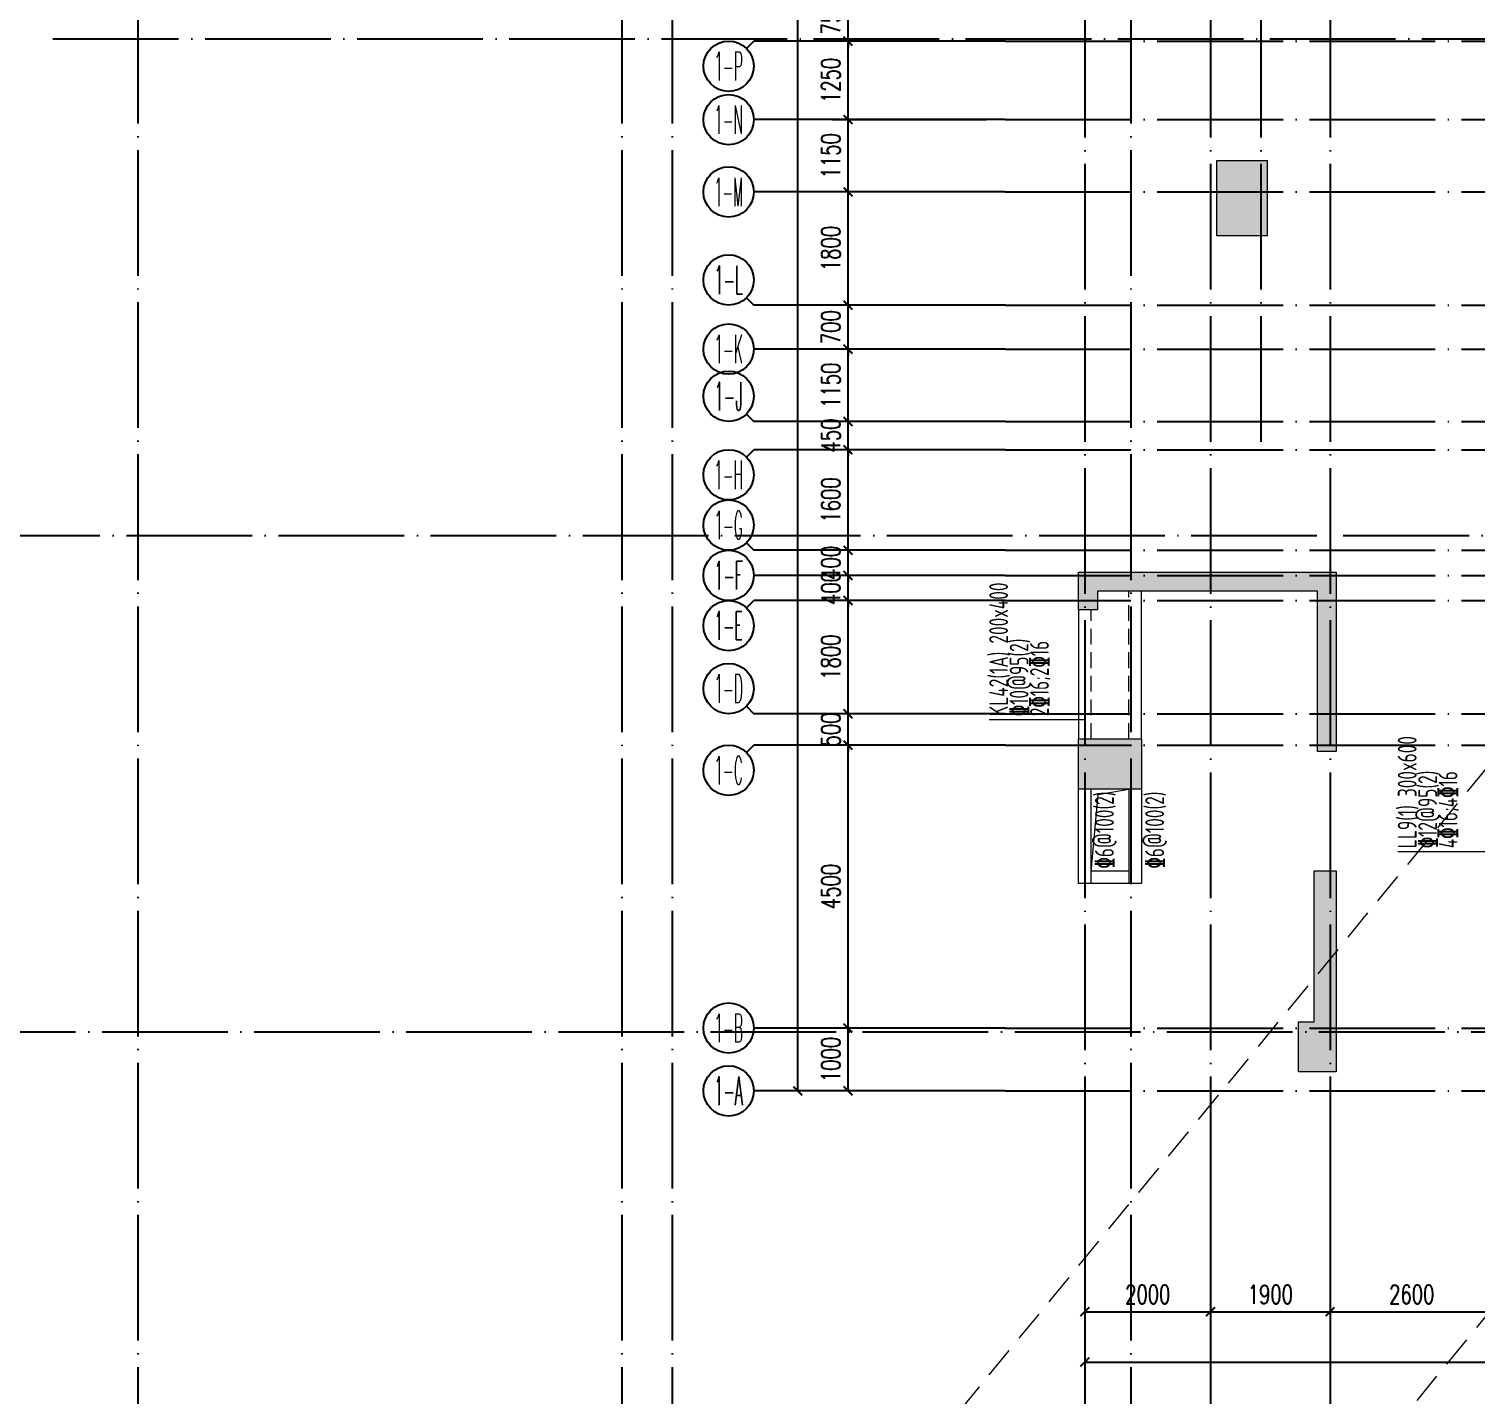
# Model space of a CAD drawing. Header units: millimetres. Extents: x 1089227 to 13101469, y 618865 to 10240562.
# Drawn here: x 3847444 to 3870466, y 4916136 to 4937868 of the extents above; entities that cross this region are included whole.
import ezdxf
from ezdxf.enums import TextEntityAlignment as Align

# ---------------------------------------------------------------- set-up
doc = ezdxf.new("R2010")
doc.units = ezdxf.units.MM
doc.header["$LTSCALE"] = 1000
doc.header["$PDMODE"] = 3
doc.header["$PDSIZE"] = 200
for name, pattern in [('DASHED', [0.75, 0.5, -0.25]), ('DOTE', [2.42, 2, -0.2, 0.02, -0.2]), ('HIDDEN', [0.375, 0.25, -0.125])]:
    doc.linetypes.add(name, pattern=pattern)
doc.layers.get('0').update_dxf_attribs({"linetype": 'CONTINUOUS'})
doc.layers.get('Defpoints').update_dxf_attribs({"linetype": 'CONTINUOUS'})
for name, color, linetype in [('AXIS', 3, 'CONTINUOUS'), ('AXIS_TEXT', 7, 'CONTINUOUS'), ('C-H', 8, 'CONTINUOUS'), ('DOTE', 1, 'DOTE')]:
    doc.layers.add(name, color=color, linetype=linetype)
for name, color, linetype, lineweight in [('S-BEAM-DASH', 4, 'HIDDEN', 0), ('S-HOLE', 11, 'CONTINUOUS', 0), ('S-WALL', 31, 'CONTINUOUS', 0), ('梁原位标注', 7, 'CONTINUOUS', 18), ('梁名称编号', 2, 'CONTINUOUS', 18), ('梁标注引线', 2, 'CONTINUOUS', 18), ('梁集中标注', 2, 'CONTINUOUS', 18)]:
    doc.layers.add(name, color=color, linetype=linetype, lineweight=lineweight)
doc.styles.add('_TCH_AXIS', font='COMPLEX', dxfattribs={"bigfont": 'AllInOneBig.shx'})
doc.styles.add('_TCH_DIM_T3', font='SIMPLEX', dxfattribs={"width": 0.705882, "bigfont": 'AllInOneBig.shx'})
doc.styles.add('COMPLEX', font='COMPLEX', dxfattribs={"bigfont": 'AllInOneBig.shx'})
doc.styles.add('Style 1', font='yjkeng.shx', dxfattribs={"width": 0.7, "height": 300, "bigfont": 'yjkchn.shx'})
doc.dimstyles.new('_TCH_ARCH&&100', dxfattribs={"dimtxt": 297.5, "dimasz": 100, "dimexe": 250, "dimexo": 300, "dimgap": 126.25, "dimtad": 1, "dimdec": 0, "dimzin": 0, "dimdsep": 46, "dimtxsty": '_TCH_DIM_T3', "dimblk": 'ARCHTICK', "dimcen": 0.09, "dimclrt": 7, "dimazin": 2, "dimtfac": 1, "dimtdec": 0, "dimtix": 1, "dimtmove": 2, "dimatfit": 3, "dimfxl": 0, "dimtolj": 1, "dimtzin": 0, "dimarcsym": 0})

# ---------------------------------------------------------------- blocks, each defined once
blk = doc.blocks.new('_ArchTick')
at = {"color": 0, "linetype": 'ByBlock', "const_width": 0.3}
blk.add_lwpolyline([(-0.71, -0.71), (0.71, 0.71)], dxfattribs=at)
blk = doc.blocks.new('*D270')
at = {"layer": 'AXIS', "color": 0, "lineweight": -2, "transparency": 16777216}
for p, q in [((-41501, 132263), (-44751, 132263)), ((-44501, 95763), (-44501, 132263)), ((-41501, 95763), (-44751, 95763))]:
    blk.add_line(p, q, dxfattribs=at)
at = {"layer": 'Defpoints', "color": 0, "transparency": 16777216}
for p in [(-44501, 132263), (-41201, 132263), (-41201, 95763)]:
    blk.add_point(p, dxfattribs=at)
at = {"layer": 'AXIS', "color": 0, "lineweight": -2, "transparency": 16777216, "xscale": 100, "yscale": 100, "zscale": 100}
for p, rotation in [((-44501, 132263), 90), ((-44501, 95763), 270)]:
    blk.add_blockref('_ArchTick', p, dxfattribs=dict(at, rotation=rotation))
at = {"layer": 'AXIS', "color": 7, "transparency": 16777216, "insert": (-44776, 114013), "char_height": 297.5, "attachment_point": 5, "rotation": 90, "style": '_TCH_DIM_T3'}
blk.add_mtext('\\A1;36500', dxfattribs=at)
blk = doc.blocks.new('*D271')
at = {"layer": 'AXIS', "color": 0, "lineweight": -2, "transparency": 16777216}
for p, q in [((-41501, 96763), (-43951, 96763)), ((-43701, 95763), (-43701, 96763)), ((-41501, 95763), (-43951, 95763))]:
    blk.add_line(p, q, dxfattribs=at)
at = {"layer": 'Defpoints', "color": 0, "transparency": 16777216}
for p in [(-43701, 96763), (-41201, 96763), (-41201, 95763)]:
    blk.add_point(p, dxfattribs=at)
at = {"layer": 'AXIS', "color": 0, "lineweight": -2, "transparency": 16777216, "xscale": 100, "yscale": 100, "zscale": 100}
for p, rotation in [((-43701, 96763), 90), ((-43701, 95763), 270)]:
    blk.add_blockref('_ArchTick', p, dxfattribs=dict(at, rotation=rotation))
at = {"layer": 'AXIS', "color": 7, "transparency": 16777216, "insert": (-43976, 96263), "char_height": 297.5, "attachment_point": 5, "rotation": 90, "style": '_TCH_DIM_T3'}
blk.add_mtext('\\A1;1000', dxfattribs=at)
blk = doc.blocks.new('*D272')
at = {"layer": 'AXIS', "color": 0, "lineweight": -2, "transparency": 16777216}
for p, q in [((-41501, 101263), (-43951, 101263)), ((-43701, 96763), (-43701, 101263)), ((-41501, 96763), (-43951, 96763))]:
    blk.add_line(p, q, dxfattribs=at)
at = {"layer": 'Defpoints', "color": 0, "transparency": 16777216}
for p in [(-43701, 101263), (-41201, 101263), (-41201, 96763)]:
    blk.add_point(p, dxfattribs=at)
at = {"layer": 'AXIS', "color": 0, "lineweight": -2, "transparency": 16777216, "xscale": 100, "yscale": 100, "zscale": 100}
for p, rotation in [((-43701, 101263), 90), ((-43701, 96763), 270)]:
    blk.add_blockref('_ArchTick', p, dxfattribs=dict(at, rotation=rotation))
at = {"layer": 'AXIS', "color": 7, "transparency": 16777216, "insert": (-43976, 99013), "char_height": 297.5, "attachment_point": 5, "rotation": 90, "style": '_TCH_DIM_T3'}
blk.add_mtext('\\A1;4500', dxfattribs=at)
blk = doc.blocks.new('*D273')
at = {"layer": 'AXIS', "color": 0, "lineweight": -2, "transparency": 16777216}
for p, q in [((-41501, 101763), (-43951, 101763)), ((-43701, 101763), (-43701, 101863)), ((-43701, 101263), (-43701, 101763)), ((-41501, 101263), (-43951, 101263)), ((-43701, 101263), (-43701, 101163))]:
    blk.add_line(p, q, dxfattribs=at)
at = {"layer": 'Defpoints', "color": 0, "transparency": 16777216}
for p in [(-43701, 101763), (-41201, 101763), (-41201, 101263)]:
    blk.add_point(p, dxfattribs=at)
at = {"layer": 'AXIS', "color": 0, "lineweight": -2, "transparency": 16777216, "xscale": 100, "yscale": 100, "zscale": 100}
for p, rotation in [((-43701, 101763), 270), ((-43701, 101263), 90)]:
    blk.add_blockref('_ArchTick', p, dxfattribs=dict(at, rotation=rotation))
at = {"layer": 'AXIS', "color": 7, "transparency": 16777216, "insert": (-43976, 101513), "char_height": 297.5, "attachment_point": 5, "rotation": 90, "style": '_TCH_DIM_T3'}
blk.add_mtext('\\A1;500', dxfattribs=at)
blk = doc.blocks.new('*D274')
at = {"layer": 'AXIS', "color": 0, "lineweight": -2, "transparency": 16777216}
for p, q in [((-41501, 103563), (-43951, 103563)), ((-43701, 101763), (-43701, 103563)), ((-41501, 101763), (-43951, 101763))]:
    blk.add_line(p, q, dxfattribs=at)
at = {"layer": 'Defpoints', "color": 0, "transparency": 16777216}
for p in [(-43701, 103563), (-41201, 103563), (-41201, 101763)]:
    blk.add_point(p, dxfattribs=at)
at = {"layer": 'AXIS', "color": 0, "lineweight": -2, "transparency": 16777216, "xscale": 100, "yscale": 100, "zscale": 100}
for p, rotation in [((-43701, 103563), 90), ((-43701, 101763), 270)]:
    blk.add_blockref('_ArchTick', p, dxfattribs=dict(at, rotation=rotation))
at = {"layer": 'AXIS', "color": 7, "transparency": 16777216, "insert": (-43976, 102663), "char_height": 297.5, "attachment_point": 5, "rotation": 90, "style": '_TCH_DIM_T3'}
blk.add_mtext('\\A1;1800', dxfattribs=at)
blk = doc.blocks.new('*D275')
at = {"layer": 'AXIS', "color": 0, "lineweight": -2, "transparency": 16777216}
for p, q in [((-43701, 103963), (-43701, 104063)), ((-41501, 103963), (-43951, 103963)), ((-43701, 103563), (-43701, 103963)), ((-41501, 103563), (-43951, 103563)), ((-43701, 103563), (-43701, 103463))]:
    blk.add_line(p, q, dxfattribs=at)
at = {"layer": 'Defpoints', "color": 0, "transparency": 16777216}
for p in [(-43701, 103963), (-41201, 103963), (-41201, 103563)]:
    blk.add_point(p, dxfattribs=at)
at = {"layer": 'AXIS', "color": 0, "lineweight": -2, "transparency": 16777216, "xscale": 100, "yscale": 100, "zscale": 100}
for p, rotation in [((-43701, 103963), 270), ((-43701, 103563), 90)]:
    blk.add_blockref('_ArchTick', p, dxfattribs=dict(at, rotation=rotation))
at = {"layer": 'AXIS', "color": 7, "transparency": 16777216, "insert": (-43976, 103763), "char_height": 297.5, "attachment_point": 5, "rotation": 90, "style": '_TCH_DIM_T3'}
blk.add_mtext('\\A1;400', dxfattribs=at)
blk = doc.blocks.new('*D276')
at = {"layer": 'AXIS', "color": 0, "lineweight": -2, "transparency": 16777216}
for p, q in [((-41501, 104363), (-43951, 104363)), ((-43701, 104363), (-43701, 104463)), ((-43701, 103963), (-43701, 104363)), ((-41501, 103963), (-43951, 103963)), ((-43701, 103963), (-43701, 103863))]:
    blk.add_line(p, q, dxfattribs=at)
at = {"layer": 'Defpoints', "color": 0, "transparency": 16777216}
for p in [(-43701, 104363), (-41201, 104363), (-41201, 103963)]:
    blk.add_point(p, dxfattribs=at)
at = {"layer": 'AXIS', "color": 0, "lineweight": -2, "transparency": 16777216, "xscale": 100, "yscale": 100, "zscale": 100}
for p, rotation in [((-43701, 104363), 270), ((-43701, 103963), 90)]:
    blk.add_blockref('_ArchTick', p, dxfattribs=dict(at, rotation=rotation))
at = {"layer": 'AXIS', "color": 7, "transparency": 16777216, "insert": (-43976, 104163), "char_height": 297.5, "attachment_point": 5, "rotation": 90, "style": '_TCH_DIM_T3'}
blk.add_mtext('\\A1;400', dxfattribs=at)
blk = doc.blocks.new('*D277')
at = {"layer": 'AXIS', "color": 0, "lineweight": -2, "transparency": 16777216}
for p, q in [((-41501, 105963), (-43951, 105963)), ((-43701, 104363), (-43701, 105963)), ((-41501, 104363), (-43951, 104363))]:
    blk.add_line(p, q, dxfattribs=at)
at = {"layer": 'Defpoints', "color": 0, "transparency": 16777216}
for p in [(-43701, 105963), (-41201, 105963), (-41201, 104363)]:
    blk.add_point(p, dxfattribs=at)
at = {"layer": 'AXIS', "color": 0, "lineweight": -2, "transparency": 16777216, "xscale": 100, "yscale": 100, "zscale": 100}
for p, rotation in [((-43701, 105963), 90), ((-43701, 104363), 270)]:
    blk.add_blockref('_ArchTick', p, dxfattribs=dict(at, rotation=rotation))
at = {"layer": 'AXIS', "color": 7, "transparency": 16777216, "insert": (-43976, 105163), "char_height": 297.5, "attachment_point": 5, "rotation": 90, "style": '_TCH_DIM_T3'}
blk.add_mtext('\\A1;1600', dxfattribs=at)
blk = doc.blocks.new('*D278')
at = {"layer": 'AXIS', "color": 0, "lineweight": -2, "transparency": 16777216}
for p, q in [((-41501, 106413), (-43951, 106413)), ((-43701, 106413), (-43701, 106513)), ((-43701, 105963), (-43701, 106413)), ((-41501, 105963), (-43951, 105963)), ((-43701, 105963), (-43701, 105863))]:
    blk.add_line(p, q, dxfattribs=at)
at = {"layer": 'Defpoints', "color": 0, "transparency": 16777216}
for p in [(-43701, 106413), (-41201, 106413), (-41201, 105963)]:
    blk.add_point(p, dxfattribs=at)
at = {"layer": 'AXIS', "color": 0, "lineweight": -2, "transparency": 16777216, "xscale": 100, "yscale": 100, "zscale": 100}
for p, rotation in [((-43701, 106413), 270), ((-43701, 105963), 90)]:
    blk.add_blockref('_ArchTick', p, dxfattribs=dict(at, rotation=rotation))
at = {"layer": 'AXIS', "color": 7, "transparency": 16777216, "insert": (-43976, 106188), "char_height": 297.5, "attachment_point": 5, "rotation": 90, "style": '_TCH_DIM_T3'}
blk.add_mtext('\\A1;450', dxfattribs=at)
blk = doc.blocks.new('*D279')
at = {"layer": 'AXIS', "color": 0, "lineweight": -2, "transparency": 16777216}
for p, q in [((-41501, 107563), (-43951, 107563)), ((-43701, 106413), (-43701, 107563)), ((-41501, 106413), (-43951, 106413))]:
    blk.add_line(p, q, dxfattribs=at)
at = {"layer": 'Defpoints', "color": 0, "transparency": 16777216}
for p in [(-43701, 107563), (-41201, 107563), (-41201, 106413)]:
    blk.add_point(p, dxfattribs=at)
at = {"layer": 'AXIS', "color": 0, "lineweight": -2, "transparency": 16777216, "xscale": 100, "yscale": 100, "zscale": 100}
for p, rotation in [((-43701, 107563), 90), ((-43701, 106413), 270)]:
    blk.add_blockref('_ArchTick', p, dxfattribs=dict(at, rotation=rotation))
at = {"layer": 'AXIS', "color": 7, "transparency": 16777216, "insert": (-43976, 106988), "char_height": 297.5, "attachment_point": 5, "rotation": 90, "style": '_TCH_DIM_T3'}
blk.add_mtext('\\A1;1150', dxfattribs=at)
blk = doc.blocks.new('*D280')
at = {"layer": 'AXIS', "color": 0, "lineweight": -2, "transparency": 16777216}
for p, q in [((-41501, 108263), (-43951, 108263)), ((-43701, 108263), (-43701, 108363)), ((-43701, 107563), (-43701, 108263)), ((-41501, 107563), (-43951, 107563)), ((-43701, 107563), (-43701, 107463))]:
    blk.add_line(p, q, dxfattribs=at)
at = {"layer": 'Defpoints', "color": 0, "transparency": 16777216}
for p in [(-43701, 108263), (-41201, 108263), (-41201, 107563)]:
    blk.add_point(p, dxfattribs=at)
at = {"layer": 'AXIS', "color": 0, "lineweight": -2, "transparency": 16777216, "xscale": 100, "yscale": 100, "zscale": 100}
for p, rotation in [((-43701, 108263), 270), ((-43701, 107563), 90)]:
    blk.add_blockref('_ArchTick', p, dxfattribs=dict(at, rotation=rotation))
at = {"layer": 'AXIS', "color": 7, "transparency": 16777216, "insert": (-43976, 107913), "char_height": 297.5, "attachment_point": 5, "rotation": 90, "style": '_TCH_DIM_T3'}
blk.add_mtext('\\A1;700', dxfattribs=at)
blk = doc.blocks.new('*D281')
at = {"layer": 'AXIS', "color": 0, "lineweight": -2, "transparency": 16777216}
for p, q in [((-41501, 110063), (-43951, 110063)), ((-43701, 108263), (-43701, 110063)), ((-41501, 108263), (-43951, 108263))]:
    blk.add_line(p, q, dxfattribs=at)
at = {"layer": 'Defpoints', "color": 0, "transparency": 16777216}
for p in [(-43701, 110063), (-41201, 110063), (-41201, 108263)]:
    blk.add_point(p, dxfattribs=at)
at = {"layer": 'AXIS', "color": 0, "lineweight": -2, "transparency": 16777216, "xscale": 100, "yscale": 100, "zscale": 100}
for p, rotation in [((-43701, 110063), 90), ((-43701, 108263), 270)]:
    blk.add_blockref('_ArchTick', p, dxfattribs=dict(at, rotation=rotation))
at = {"layer": 'AXIS', "color": 7, "transparency": 16777216, "insert": (-43976, 109163), "char_height": 297.5, "attachment_point": 5, "rotation": 90, "style": '_TCH_DIM_T3'}
blk.add_mtext('\\A1;1800', dxfattribs=at)
blk = doc.blocks.new('*D282')
at = {"layer": 'AXIS', "color": 0, "lineweight": -2, "transparency": 16777216}
for p, q in [((-41501, 111213), (-43951, 111213)), ((-43701, 110063), (-43701, 111213)), ((-41501, 110063), (-43951, 110063))]:
    blk.add_line(p, q, dxfattribs=at)
at = {"layer": 'Defpoints', "color": 0, "transparency": 16777216}
for p in [(-43701, 111213), (-41201, 111213), (-41201, 110063)]:
    blk.add_point(p, dxfattribs=at)
at = {"layer": 'AXIS', "color": 0, "lineweight": -2, "transparency": 16777216, "xscale": 100, "yscale": 100, "zscale": 100}
for p, rotation in [((-43701, 111213), 90), ((-43701, 110063), 270)]:
    blk.add_blockref('_ArchTick', p, dxfattribs=dict(at, rotation=rotation))
at = {"layer": 'AXIS', "color": 7, "transparency": 16777216, "insert": (-43976, 110638), "char_height": 297.5, "attachment_point": 5, "rotation": 90, "style": '_TCH_DIM_T3'}
blk.add_mtext('\\A1;1150', dxfattribs=at)
blk = doc.blocks.new('*D283')
at = {"layer": 'AXIS', "color": 0, "lineweight": -2, "transparency": 16777216}
for p, q in [((-41501, 112463), (-43951, 112463)), ((-43701, 111213), (-43701, 112463)), ((-41501, 111213), (-43951, 111213))]:
    blk.add_line(p, q, dxfattribs=at)
at = {"layer": 'Defpoints', "color": 0, "transparency": 16777216}
for p in [(-43701, 112463), (-41201, 112463), (-41201, 111213)]:
    blk.add_point(p, dxfattribs=at)
at = {"layer": 'AXIS', "color": 0, "lineweight": -2, "transparency": 16777216, "xscale": 100, "yscale": 100, "zscale": 100}
for p, rotation in [((-43701, 112463), 90), ((-43701, 111213), 270)]:
    blk.add_blockref('_ArchTick', p, dxfattribs=dict(at, rotation=rotation))
at = {"layer": 'AXIS', "color": 7, "transparency": 16777216, "insert": (-43976, 111838), "char_height": 297.5, "attachment_point": 5, "rotation": 90, "style": '_TCH_DIM_T3'}
blk.add_mtext('\\A1;1250', dxfattribs=at)
blk = doc.blocks.new('*D284')
at = {"layer": 'AXIS', "color": 0, "lineweight": -2, "transparency": 16777216}
for p, q in [((-43701, 113213), (-43701, 113313)), ((-41501, 113213), (-43951, 113213)), ((-43701, 112463), (-43701, 113213)), ((-41501, 112463), (-43951, 112463)), ((-43701, 112463), (-43701, 112363))]:
    blk.add_line(p, q, dxfattribs=at)
at = {"layer": 'Defpoints', "color": 0, "transparency": 16777216}
for p in [(-43701, 113213), (-41201, 113213), (-41201, 112463)]:
    blk.add_point(p, dxfattribs=at)
at = {"layer": 'AXIS', "color": 0, "lineweight": -2, "transparency": 16777216, "xscale": 100, "yscale": 100, "zscale": 100}
for p, rotation in [((-43701, 113213), 270), ((-43701, 112463), 90)]:
    blk.add_blockref('_ArchTick', p, dxfattribs=dict(at, rotation=rotation))
at = {"layer": 'AXIS', "color": 7, "transparency": 16777216, "insert": (-43976, 112838), "char_height": 297.5, "attachment_point": 5, "rotation": 90, "style": '_TCH_DIM_T3'}
blk.add_mtext('\\A1;750', dxfattribs=at)
blk = doc.blocks.new('*D339')
at = {"layer": 'AXIS', "color": 0, "lineweight": -2, "transparency": 16777216}
for p, q in [((-39933, 94450), (-39933, 91200)), ((-8783, 94450), (-8783, 91200)), ((-39933, 91450), (-8783, 91450))]:
    blk.add_line(p, q, dxfattribs=at)
at = {"layer": 'Defpoints', "color": 0, "transparency": 16777216}
for p in [(-39933, 94750), (-8783, 94750), (-8783, 91450)]:
    blk.add_point(p, dxfattribs=at)
at = {"layer": 'AXIS', "color": 0, "lineweight": -2, "transparency": 16777216, "xscale": 100, "yscale": 100, "zscale": 100, "rotation": 180}
blk.add_blockref('_ArchTick', (-39933, 91450), dxfattribs=at)
at = {"layer": 'AXIS', "color": 0, "lineweight": -2, "transparency": 16777216, "xscale": 100, "yscale": 100, "zscale": 100}
blk.add_blockref('_ArchTick', (-8783, 91450), dxfattribs=at)
at = {"layer": 'AXIS', "color": 7, "transparency": 16777216, "insert": (-24358, 91725), "char_height": 297.5, "attachment_point": 5, "style": '_TCH_DIM_T3'}
blk.add_mtext('\\A1;31150', dxfattribs=at)
blk = doc.blocks.new('*D340')
at = {"layer": 'AXIS', "color": 0, "lineweight": -2, "transparency": 16777216}
for p, q in [((-39933, 94450), (-39933, 92000)), ((-37933, 94450), (-37933, 92000)), ((-39933, 92250), (-37933, 92250))]:
    blk.add_line(p, q, dxfattribs=at)
at = {"layer": 'Defpoints', "color": 0, "transparency": 16777216}
for p in [(-39933, 94750), (-37933, 94750), (-37933, 92250)]:
    blk.add_point(p, dxfattribs=at)
at = {"layer": 'AXIS', "color": 0, "lineweight": -2, "transparency": 16777216, "xscale": 100, "yscale": 100, "zscale": 100, "rotation": 180}
blk.add_blockref('_ArchTick', (-39933, 92250), dxfattribs=at)
at = {"layer": 'AXIS', "color": 0, "lineweight": -2, "transparency": 16777216, "xscale": 100, "yscale": 100, "zscale": 100}
blk.add_blockref('_ArchTick', (-37933, 92250), dxfattribs=at)
at = {"layer": 'AXIS', "color": 7, "transparency": 16777216, "insert": (-38933, 92525), "char_height": 297.5, "attachment_point": 5, "style": '_TCH_DIM_T3'}
blk.add_mtext('\\A1;2000', dxfattribs=at)
blk = doc.blocks.new('*D341')
at = {"layer": 'AXIS', "color": 0, "lineweight": -2, "transparency": 16777216}
for p, q in [((-37933, 94450), (-37933, 92000)), ((-36033, 94450), (-36033, 92000)), ((-37933, 92250), (-36033, 92250))]:
    blk.add_line(p, q, dxfattribs=at)
at = {"layer": 'Defpoints', "color": 0, "transparency": 16777216}
for p in [(-37933, 94750), (-36033, 94750), (-36033, 92250)]:
    blk.add_point(p, dxfattribs=at)
at = {"layer": 'AXIS', "color": 0, "lineweight": -2, "transparency": 16777216, "xscale": 100, "yscale": 100, "zscale": 100, "rotation": 180}
blk.add_blockref('_ArchTick', (-37933, 92250), dxfattribs=at)
at = {"layer": 'AXIS', "color": 0, "lineweight": -2, "transparency": 16777216, "xscale": 100, "yscale": 100, "zscale": 100}
blk.add_blockref('_ArchTick', (-36033, 92250), dxfattribs=at)
at = {"layer": 'AXIS', "color": 7, "transparency": 16777216, "insert": (-36983, 92525), "char_height": 297.5, "attachment_point": 5, "style": '_TCH_DIM_T3'}
blk.add_mtext('\\A1;1900', dxfattribs=at)
blk = doc.blocks.new('*D342')
at = {"layer": 'AXIS', "color": 0, "lineweight": -2, "transparency": 16777216}
for p, q in [((-36033, 94450), (-36033, 92000)), ((-33433, 94450), (-33433, 92000)), ((-36033, 92250), (-33433, 92250))]:
    blk.add_line(p, q, dxfattribs=at)
at = {"layer": 'Defpoints', "color": 0, "transparency": 16777216}
for p in [(-36033, 94750), (-33433, 94750), (-33433, 92250)]:
    blk.add_point(p, dxfattribs=at)
at = {"layer": 'AXIS', "color": 0, "lineweight": -2, "transparency": 16777216, "xscale": 100, "yscale": 100, "zscale": 100, "rotation": 180}
blk.add_blockref('_ArchTick', (-36033, 92250), dxfattribs=at)
at = {"layer": 'AXIS', "color": 0, "lineweight": -2, "transparency": 16777216, "xscale": 100, "yscale": 100, "zscale": 100}
blk.add_blockref('_ArchTick', (-33433, 92250), dxfattribs=at)
at = {"layer": 'AXIS', "color": 7, "transparency": 16777216, "insert": (-34733, 92525), "char_height": 297.5, "attachment_point": 5, "style": '_TCH_DIM_T3'}
blk.add_mtext('\\A1;2600', dxfattribs=at)
blk = doc.blocks.new('_AXISO')
blk.add_circle((0, 0), 0.5)
at = {"layer": 'AXIS_TEXT', "style": 'COMPLEX', "width": 1.041667}
blk.add_attdef('A', text='', height=0.56, dxfattribs=at).set_placement((-0.25, -0.28), (0.25, -0.28), align=Align.FIT)
blk = doc.blocks.new('裙房轴网260428')
at = {"layer": 'DOTE', "color": 16, "linetype": 'DOTE'}
for p, q in [((-55000, 137349.7), (-55000, -1000)), ((-47300, 137349.7), (-47300, 23149.3)), ((-46500, 137349.7), (-46500, 62489.9)), ((-39200, 137349.7), (-39200, 23149.3)), ((-56350, 112500), (5617.9, 112500)), ((-64861.9, 104600), (-1866, 104600)), ((-72509.1, 96700), (-1866, 96700))]:
    blk.add_line(p, q, dxfattribs=at)
blk = doc.blocks.new('QZ-TL-0808')
at = {"layer": 'C-H'}
for points in [[(2100, 14800), (2900, 14800), (2900, 13600), (2100, 13600)], [(-100, 7650), (-100, 8250), (4000, 8250), (4000, 5400), (3700, 5400), (3700, 7950), (200, 7950), (200, 7650)], [(-100, 5600), (900, 5600), (900, 4800), (-100, 4800)], [(3400, 300), (3400, 1100), (3650, 1100), (3650, 3500), (4000, 3500), (4000, 300)]]:
    blk.add_hatch(color=256, dxfattribs=at).paths.add_polyline_path(points)
at = {"layer": 'S-WALL'}
for points in [[(2100, 14800), (2900, 14800), (2900, 13600), (2100, 13600)], [(-100, 5600), (900, 5600), (900, 4800), (-100, 4800)]]:
    blk.add_lwpolyline(points, close=True, dxfattribs=at)
for points in [[(-100, 7650), (-100, 8250), (4000, 8250), (4000, 5400), (3700, 5400), (3700, 7950), (200, 7950), (200, 7650), (-100, 7650)], [(3400, 300), (3400, 1100), (3650, 1100), (3650, 3500), (4000, 3500), (4000, 300), (3400, 300)]]:
    blk.add_lwpolyline(points, dxfattribs=at)
blk = doc.blocks.new('1F柱网-0808')
blk.add_blockref('QZ-TL-0808', (144880, 148457))
blk = doc.blocks.new('2FJGBZ')
at = {"layer": 'S-BEAM-DASH'}
for p, q in [((145582, 154058), (145582, 156407)), ((144982, 154058), (144982, 156108))]:
    blk.add_line(p, q, dxfattribs=at)
at = {"layer": 'S-BEAM-DASH', "linetype": 'Continuous'}
for p, q in [((145782, 154058), (145782, 156407)), ((144782, 154058), (144782, 156108)), ((144780, 151757), (144780, 153257)), ((144980, 151757), (144980, 153257)), ((145580, 153257), (145580, 151757)), ((145780, 153257), (145780, 151757)), ((144980, 151957), (145580, 151957)), ((145780, 151757), (144780, 151757))]:
    blk.add_line(p, q, dxfattribs=at)
at = {"layer": 'S-HOLE', "linetype": 'DASHED'}
for p, q in [((151280, 153607), (140306, 140222)), ((154280, 148557), (143306, 135172))]:
    blk.add_line(p, q, dxfattribs=at)
at = {"layer": 'S-HOLE'}
blk.add_lwpolyline([(144979, 151946), (145090, 153169), (145580, 153257)], dxfattribs=at)
blk.add_blockref('1F柱网-0808', (0, 0))
blk = doc.blocks.new('塔楼轴网260428')
at = {"layer": 'AXIS'}
for p, q in [((-45317.9, 112346.3), (-45200.7, 112463.5)), ((-41200.7, 112463.5), (-45200.7, 112463.5)), ((-41200.7, 111213.5), (-45200.7, 111213.5)), ((-41200.7, 110063.5), (-45200.7, 110063.5)), ((-45317.9, 108380.6), (-45200.7, 108263.5)), ((-41200.7, 108263.5), (-45200.7, 108263.5)), ((-41200.7, 107563.5), (-45200.7, 107563.5)), ((-45317.9, 106530.6), (-45200.7, 106413.5)), ((-41200.7, 106413.5), (-45200.7, 106413.5)), ((-45317.9, 105846.3), (-45200.7, 105963.5)), ((-41200.7, 105963.5), (-45200.7, 105963.5)), ((-45317.9, 104480.6), (-45200.7, 104363.5)), ((-41200.7, 104363.5), (-45200.7, 104363.5)), ((-41200.7, 103963.5), (-45200.7, 103963.5)), ((-45317.9, 103446.3), (-45200.7, 103563.5)), ((-41200.7, 103563.5), (-45200.7, 103563.5)), ((-45317.9, 101880.6), (-45200.7, 101763.5)), ((-41200.7, 101763.5), (-45200.7, 101763.5)), ((-45317.9, 101146.3), (-45200.7, 101263.5)), ((-41200.7, 101263.5), (-45200.7, 101263.5)), ((-41200.7, 96763.5), (-45200.7, 96763.5)), ((-41200.7, 95763.5), (-45200.7, 95763.5)), ((-39932.7, 92559.7), (-39932.7, 90649.3)), ((-37932.7, 92559.7), (-37932.7, 90649.3)), ((-36032.7, 92559.7), (-36032.7, 90649.3))]:
    blk.add_line(p, q, dxfattribs=at)
at = {"layer": 'DOTE', "color": 14}
for p, q in [((-39932.7, 137129.4), (-39932.7, 92559.7)), ((-37932.7, 137129.4), (-37932.7, 92559.7)), ((-37132.7, 137129.4), (-37132.7, 105963.5)), ((-36032.7, 137129.4), (-36032.7, 92559.7)), ((-41200.7, 112463.5), (-7867.2, 112463.5)), ((-41200.7, 111213.5), (-7867.2, 111213.5)), ((-41200.7, 110063.5), (-7867.2, 110063.5)), ((-41200.7, 108263.5), (-7867.2, 108263.5)), ((-41200.7, 107563.5), (-7867.2, 107563.5)), ((-41200.7, 106413.5), (-7867.2, 106413.5)), ((-41200.7, 105963.5), (-7867.2, 105963.5)), ((-41200.7, 104363.5), (-7867.2, 104363.5)), ((-41200.7, 103963.5), (-7867.2, 103963.5)), ((-41200.7, 103563.5), (-7867.2, 103563.5)), ((-41200.7, 101763.5), (-7867.2, 101763.5)), ((-41200.7, 101263.5), (-7867.2, 101263.5)), ((-41200.7, 96763.5), (-7867.2, 96763.5)), ((-41200.7, 95763.5), (-7867.2, 95763.5))]:
    blk.add_line(p, q, dxfattribs=at)
at = {"layer": 'AXIS'}
ref = blk.add_blockref('_AXISO', (-45600.7, 112063.5), dxfattribs=dict(at, xscale=800, yscale=800, zscale=800))
ref.add_attrib('A', '1-P', dxfattribs={"layer": 'AXIS_TEXT', "height": 452.55, "style": '_TCH_AXIS', "width": 0.362069}).set_placement((-45827, 111837.2), (-45374.5, 111837.2), align=Align.FIT)
ref = blk.add_blockref('_AXISO', (-45600.7, 111213.5), dxfattribs=dict(at, xscale=800, yscale=800, zscale=800))
ref.add_attrib('A', '1-N', dxfattribs={"layer": 'AXIS_TEXT', "height": 452.55, "style": '_TCH_AXIS', "width": 0.35}).set_placement((-45827, 110987.2), (-45374.5, 110987.2), align=Align.FIT)
ref = blk.add_blockref('_AXISO', (-45600.7, 110063.5), dxfattribs=dict(at, xscale=800, yscale=800, zscale=800))
ref.add_attrib('A', '1-M', dxfattribs={"layer": 'AXIS_TEXT', "height": 452.55, "style": '_TCH_AXIS', "width": 0.33871}).set_placement((-45827, 109837.2), (-45374.5, 109837.2), align=Align.FIT)
ref = blk.add_blockref('_AXISO', (-45600.7, 108663.5), dxfattribs=dict(at, xscale=800, yscale=800, zscale=800))
ref.add_attrib('A', '1-L', dxfattribs={"layer": 'AXIS_TEXT', "height": 452.55, "style": '_TCH_AXIS', "width": 0.375}).set_placement((-45827, 108437.2), (-45374.5, 108437.2), align=Align.FIT)
ref = blk.add_blockref('_AXISO', (-45600.7, 107563.5), dxfattribs=dict(at, xscale=800, yscale=800, zscale=800))
ref.add_attrib('A', '1-K', dxfattribs={"layer": 'AXIS_TEXT', "height": 452.55, "style": '_TCH_AXIS', "width": 0.35}).set_placement((-45827, 107337.2), (-45374.5, 107337.2), align=Align.FIT)
ref = blk.add_blockref('_AXISO', (-45600.7, 106813.5), dxfattribs=dict(at, xscale=800, yscale=800, zscale=800))
ref.add_attrib('A', '1-J', dxfattribs={"layer": 'AXIS_TEXT', "height": 452.55, "style": '_TCH_AXIS', "width": 0.403846}).set_placement((-45827, 106587.2), (-45374.5, 106587.2), align=Align.FIT)
ref = blk.add_blockref('_AXISO', (-45600.7, 105563.5), dxfattribs=dict(at, xscale=800, yscale=800, zscale=800))
ref.add_attrib('A', '1-H', dxfattribs={"layer": 'AXIS_TEXT', "height": 452.55, "style": '_TCH_AXIS', "width": 0.344262}).set_placement((-45827, 105337.2), (-45374.5, 105337.2), align=Align.FIT)
ref = blk.add_blockref('_AXISO', (-45600.7, 104763.5), dxfattribs=dict(at, xscale=800, yscale=800, zscale=800))
ref.add_attrib('A', '1-G', dxfattribs={"layer": 'AXIS_TEXT', "height": 452.55, "style": '_TCH_AXIS', "width": 0.355932}).set_placement((-45827, 104537.2), (-45374.5, 104537.2), align=Align.FIT)
ref = blk.add_blockref('_AXISO', (-45600.7, 103963.5), dxfattribs=dict(at, xscale=800, yscale=800, zscale=800))
ref.add_attrib('A', '1-F', dxfattribs={"layer": 'AXIS_TEXT', "height": 452.55, "style": '_TCH_AXIS', "width": 0.368421}).set_placement((-45827, 103737.2), (-45374.5, 103737.2), align=Align.FIT)
ref = blk.add_blockref('_AXISO', (-45600.7, 103163.5), dxfattribs=dict(at, xscale=800, yscale=800, zscale=800))
ref.add_attrib('A', '1-E', dxfattribs={"layer": 'AXIS_TEXT', "height": 452.55, "style": '_TCH_AXIS', "width": 0.368421}).set_placement((-45827, 102937.2), (-45374.5, 102937.2), align=Align.FIT)
ref = blk.add_blockref('_AXISO', (-45600.7, 102163.5), dxfattribs=dict(at, xscale=800, yscale=800, zscale=800))
ref.add_attrib('A', '1-D', dxfattribs={"layer": 'AXIS_TEXT', "height": 452.55, "style": '_TCH_AXIS', "width": 0.362069}).set_placement((-45827, 101937.2), (-45374.5, 101937.2), align=Align.FIT)
ref = blk.add_blockref('_AXISO', (-45600.7, 100863.5), dxfattribs=dict(at, xscale=800, yscale=800, zscale=800))
ref.add_attrib('A', '1-C', dxfattribs={"layer": 'AXIS_TEXT', "height": 452.55, "style": '_TCH_AXIS', "width": 0.375}).set_placement((-45827, 100637.2), (-45374.5, 100637.2), align=Align.FIT)
ref = blk.add_blockref('_AXISO', (-45600.7, 96763.5), dxfattribs=dict(at, xscale=800, yscale=800, zscale=800))
ref.add_attrib('A', '1-B', dxfattribs={"layer": 'AXIS_TEXT', "height": 452.55, "style": '_TCH_AXIS', "width": 0.362069}).set_placement((-45827, 96537.2), (-45374.5, 96537.2), align=Align.FIT)
ref = blk.add_blockref('_AXISO', (-45600.7, 95763.5), dxfattribs=dict(at, xscale=800, yscale=800, zscale=800))
ref.add_attrib('A', '1-A', dxfattribs={"layer": 'AXIS_TEXT', "height": 452.55, "style": '_TCH_AXIS', "width": 0.355932}).set_placement((-45827, 95537.2), (-45374.5, 95537.2), align=Align.FIT)
for p1, p2, distance, picture, middle in [((-41200.7, 95763.5), (-41200.7, 132263.5), 3300, '*D270', (-44775.7, 114013.5)), ((-41200.7, 112463.5), (-41200.7, 113213.5), 2500, '*D284', (-43975.7, 112838.5)), ((-41200.7, 111213.5), (-41200.7, 112463.5), 2500, '*D283', (-43975.7, 111838.5)), ((-41200.7, 110063.5), (-41200.7, 111213.5), 2500, '*D282', (-43975.7, 110638.5)), ((-41200.7, 108263.5), (-41200.7, 110063.5), 2500, '*D281', (-43975.7, 109163.5)), ((-41200.7, 107563.5), (-41200.7, 108263.5), 2500, '*D280', (-43975.7, 107913.5)), ((-41200.7, 106413.5), (-41200.7, 107563.5), 2500, '*D279', (-43975.7, 106988.5)), ((-41200.7, 105963.5), (-41200.7, 106413.5), 2500, '*D278', (-43975.7, 106188.5)), ((-41200.7, 104363.5), (-41200.7, 105963.5), 2500, '*D277', (-43975.7, 105163.5)), ((-41200.7, 103963.5), (-41200.7, 104363.5), 2500, '*D276', (-43975.7, 104163.5)), ((-41200.7, 103563.5), (-41200.7, 103963.5), 2500, '*D275', (-43975.7, 103763.5)), ((-41200.7, 101763.5), (-41200.7, 103563.5), 2500, '*D274', (-43975.7, 102663.5)), ((-41200.7, 101263.5), (-41200.7, 101763.5), 2500, '*D273', (-43975.7, 101513.5)), ((-41200.7, 96763.5), (-41200.7, 101263.5), 2500, '*D272', (-43975.7, 99013.5)), ((-41200.7, 95763.5), (-41200.7, 96763.5), 2500, '*D271', (-43975.7, 96263.5)), ((-39932.7, 94749.6), (-8782.7, 94749.6), -3300, '*D339', (-24357.7, 91724.6)), ((-39932.7, 94749.6), (-37932.7, 94749.6), -2500, '*D340', (-38932.7, 92524.6)), ((-37932.7, 94749.6), (-36032.7, 94749.6), -2500, '*D341', (-36982.7, 92524.6)), ((-36032.7, 94749.6), (-33432.7, 94749.6), -2500, '*D342', (-34732.7, 92524.6))]:
    dim = blk.add_aligned_dim(p1=p1, p2=p2, distance=distance, dimstyle='_TCH_ARCH&&100', dxfattribs=at)
    dim.commit()
    dim.dimension.update_dxf_attribs({"geometry": picture, "text_midpoint": middle})
blk = doc.blocks.new('04地块地下轴网260428')
for name in ['裙房轴网260428', '塔楼轴网260428']:
    blk.add_blockref(name, (0, 0))

msp = doc.modelspace()

# ---------------------------------------------------------------- linework, layer by layer
at = {"layer": '梁标注引线', "color": 6, "lineweight": 18}
for p, q in [((3864243.218, 4926875.325), (3862720.141, 4926875.325)), ((3870793.218, 4924775.325), (3869220.141, 4924775.325))]:
    msp.add_line(p, q, dxfattribs=at)

# ---------------------------------------------------------------- block references
for name, p in [('2FJGBZ', (3719362.209, 4772518.421)), ('04地块地下轴网260428', (3904175.334, 4825211.796))]:
    msp.add_blockref(name, p)

# ---------------------------------------------------------------- texts
at = {"layer": '梁原位标注', "style": 'Style 1', "width": 0.7}
for p in [(3864403.218, 4925124.646), (3865203.218, 4925124.646)]:
    msp.add_text('%%1326@100(2)', height=300, rotation=90, dxfattribs=at).set_placement(p, align=Align.TOP_CENTER)
at = {"layer": '梁名称编号', "color": 6, "style": 'Style 1', "width": 0.7}
for s, p in [('KL42(1A) 200x400', (3862720.141, 4926935.325)), ('LL9(1) 300x600', (3869220.141, 4924835.325))]:
    msp.add_text(s, height=300, rotation=90, dxfattribs=at).set_placement(p, align=Align.TOP_LEFT)
at = {"layer": '梁集中标注', "color": 6, "style": 'Style 1', "width": 0.7}
for s, p in [('%%13210@95(2)', (3863045.141, 4926935.325)), ('2%%13316;2%%13316', (3863370.141, 4926935.325)), ('%%13212@95(2)', (3869545.141, 4924835.325)), ('4%%13316;4%%13316', (3869870.141, 4924835.325))]:
    msp.add_text(s, height=300, rotation=90, dxfattribs=at).set_placement(p, align=Align.TOP_LEFT)

doc.saveas('drawing.dxf')
